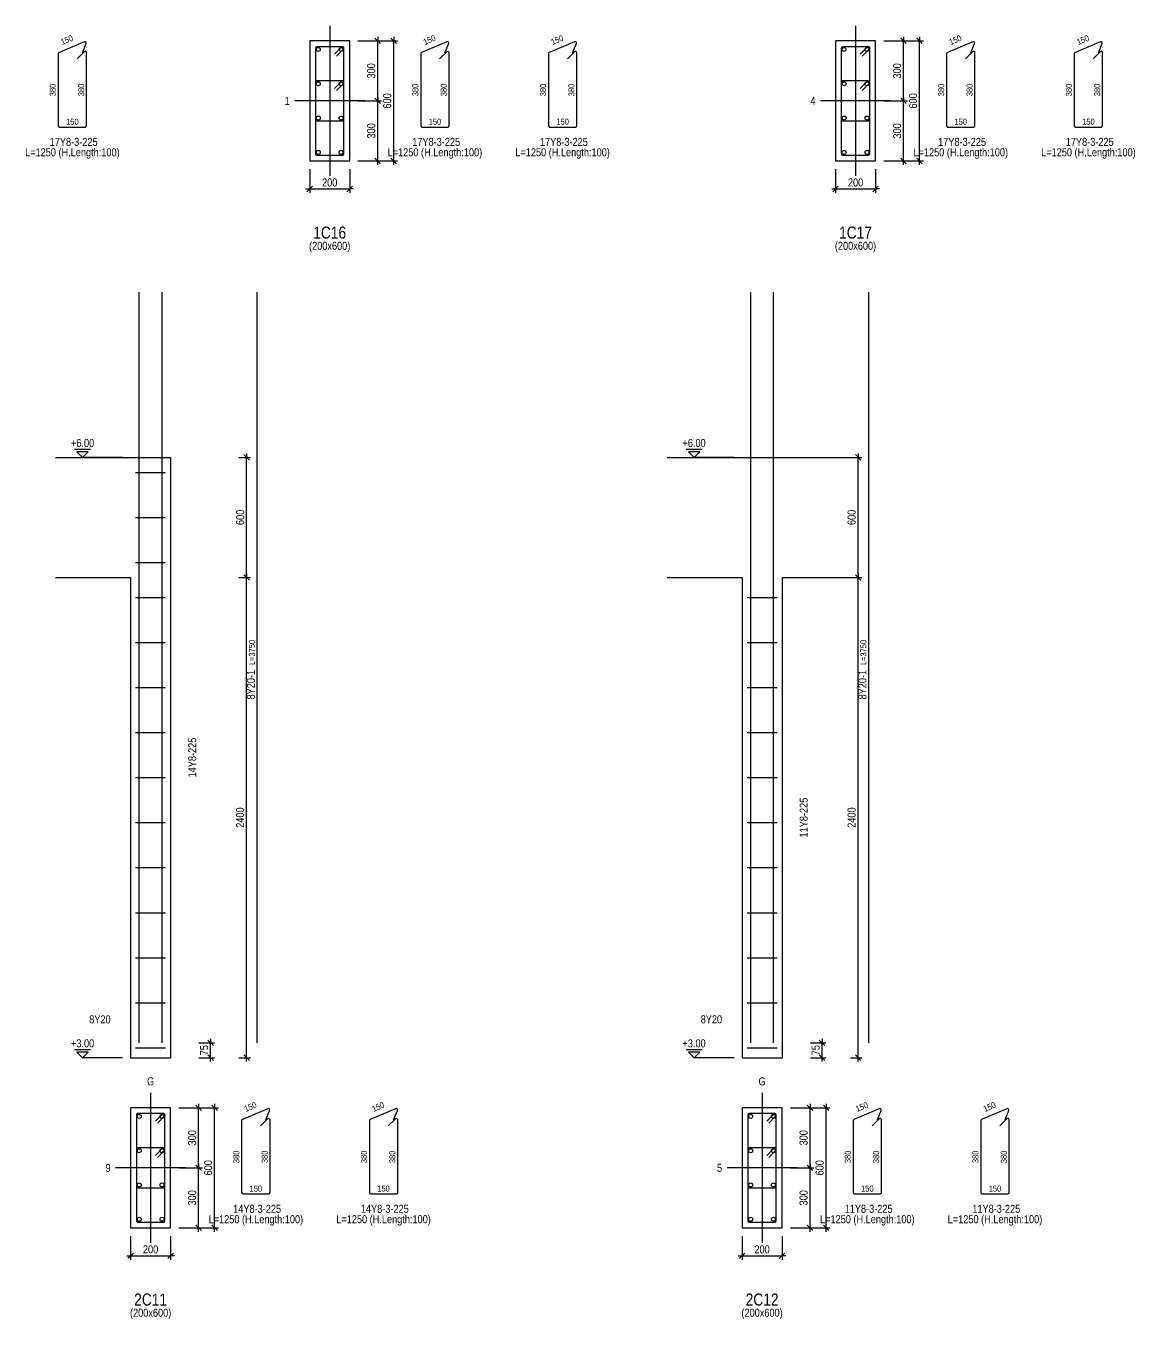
# Model space of a CAD drawing. Extents: x 0 to 206258, y -403073 to 0.
# Drawn here: x 93887 to 107749, y -114802 to -98647 of the extents above; entities that cross this region are included whole.
import ezdxf
from ezdxf.enums import TextEntityAlignment as Align
from ezdxf.lldxf.tags import DXFTag

# ---------------------------------------------------------------- set-up
doc = ezdxf.new("R2010")
doc.units = 0
doc.header["$LTSCALE"] = 1000
for name, color, linetype in [('Axis Line(Dir 1)', 8, 'CENTER2'), ('Axis Line(Dir 2)', 150, 'CENTER2'), ('Column Line(D)', 1, 'Continuous'), ('Dimension Line', 5, 'Continuous'), ('Dimension Text', 5, 'Continuous'), ('Link Line', 3, 'Continuous'), ('Rebar Label', 6, 'Continuous'), ('Rebar Length Text', 8, 'Continuous'), ('Rebar Line', 7, 'Continuous'), ('Top Rebar Label', 6, 'Continuous'), ('Top Rebar Length Text', 8, 'Continuous'), ('Top Rebar Line', 7, 'Continuous')]:
    doc.layers.add(name, color=color, linetype=linetype)
for name, color, linetype, true_color in [('Column Label(D)', 12, 'Continuous', 0xbd0000), ('Column Size Label (D)', 94, 'Continuous', 0x008100), ('Level Mark Line', 253, 'Continuous', 0x828282), ('Level Mark Text', 253, 'Continuous', 0x828282), ('Link Label', 94, 'Continuous', 0x008100), ('Link Length Text', 94, 'Continuous', 0x008100)]:
    doc.layers.add(name, color=color, linetype=linetype, true_color=true_color)
doc.styles.add('Column Label(D)', font='ARIALN.TTF', dxfattribs={"height": 150})
doc.styles.add('Column Size Label (D)', font='ARIALN.TTF', dxfattribs={"height": 100})
doc.styles.add('Dimension Text', font='ARIALN.TTF', dxfattribs={"height": 100})
doc.styles.add('Level Mark Text', font='ARIALN.TTF', dxfattribs={"height": 100})
doc.styles.add('Link Label', font='ARIALN.TTF', dxfattribs={"height": 100})
doc.styles.add('Link Length Text', font='ARIALN.TTF', dxfattribs={"height": 100})
doc.styles.add('Rebar Label', font='ARIALN.TTF', dxfattribs={"height": 100})
doc.styles.add('Rebar Length Text', font='ARIALN.TTF', dxfattribs={"height": 75})
doc.styles.add('Top Rebar Label', font='ARIALN.TTF', dxfattribs={"height": 100})
doc.styles.add('Top Rebar Length Text', font='ARIALN.TTF', dxfattribs={"height": 75})
tags = doc.linetypes.add('CENTER2', pattern=[1.125, 0.75, -0.125, 0.125, -0.125]).pattern_tags.tags
tags[10:11] = [DXFTag(74, 4), DXFTag(75, 0), DXFTag(340, '0'), DXFTag(46, 0.0), DXFTag(50, 0.0), DXFTag(44, 0.0), DXFTag(45, 0.0)]
tags[8:9] = [DXFTag(74, 4), DXFTag(75, 0), DXFTag(340, '0'), DXFTag(46, 0.0), DXFTag(50, 0.0), DXFTag(44, 0.0), DXFTag(45, 0.0)]
tags[6:7] = [DXFTag(74, 4), DXFTag(75, 0), DXFTag(340, '0'), DXFTag(46, 0.0), DXFTag(50, 0.0), DXFTag(44, 0.0), DXFTag(45, 0.0)]
tags[4:5] = [DXFTag(74, 4), DXFTag(75, 0), DXFTag(340, '0'), DXFTag(46, 0.0), DXFTag(50, 0.0), DXFTag(44, 0.0), DXFTag(45, 0.0)]
doc.dimstyles.new('COLUMNELV', dxfattribs={"dimtxt": 100, "dimasz": 30, "dimexe": 48.3, "dimexo": 103.5, "dimgap": 30, "dimtad": 1, "dimtoh": 1, "dimdec": 1, "dimlfac": 0.4, "dimdsep": 46, "dimtxsty": 'Dimension Text', "dimblk": 'PCDIM_TICK', "dimcen": 0.09, "dimclrd": 5, "dimclre": 5, "dimclrt": 5, "dimadec": 1, "dimazin": 0, "dimtp": 1, "dimtm": 1, "dimtfac": 1, "dimtdec": 4, "dimtofl": 0, "dimtmove": 0, "dimatfit": 3, "dimfxl": 1, "dimtolj": 1, "dimtzin": 0, "dimarcsym": 0})

# ---------------------------------------------------------------- blocks, each defined once
blk = doc.blocks.new('PCDIM_TICK')
at = {"layer": 'Dimension Line', "color": 0, "transparency": 33554687}
for p, q in [((1.15, 1.15), (-1.15, -1.15)), ((1.61, 0), (0, 0))]:
    blk.add_line(p, q, dxfattribs=at)
blk = doc.blocks.new('*U1955')
at = {"layer": 'Dimension Line', "color": 5, "true_color": 0x0000ff, "transparency": 16777216}
for p, q in [((97434, -100438), (97434, -100733)), ((97934, -100438), (97934, -100733)), ((97434, -100684), (97934, -100684))]:
    blk.add_line(p, q, dxfattribs=at)
at = {"layer": 'Dimension Line', "color": 5, "true_color": 0x0000ff, "transparency": 16777216, "xscale": 30, "yscale": 30, "rotation": 180.0000000000004}
blk.add_blockref('PCDIM_TICK', (97434, -100684), dxfattribs=at)
at = {"layer": 'Dimension Line', "color": 5, "true_color": 0x0000ff, "transparency": 16777216, "xscale": 30, "yscale": 30}
blk.add_blockref('PCDIM_TICK', (97934, -100684), dxfattribs=at)
at = {"layer": 'Dimension Line', "color": 5, "true_color": 0x0000ff, "transparency": 16777216, "insert": (97684, -100654), "char_height": 100, "width": 182.77, "attachment_point": 8, "style": 'Dimension Text'}
blk.add_mtext('200', dxfattribs=at)
blk = doc.blocks.new('*U1956')
at = {"layer": 'Dimension Line', "color": 5, "true_color": 0x0000ff, "transparency": 16777216}
for p, q in [((98037, -99584), (98332, -99584)), ((98284, -100334), (98284, -99584)), ((98037, -100334), (98332, -100334))]:
    blk.add_line(p, q, dxfattribs=at)
at = {"layer": 'Dimension Line', "color": 5, "true_color": 0x0000ff, "transparency": 16777216, "xscale": 30, "yscale": 30}
for p, rotation in [((98284, -99584), 89.99999999999447), ((98284, -100334), 269.9999999999834)]:
    blk.add_blockref('PCDIM_TICK', p, dxfattribs=dict(at, rotation=rotation))
at = {"layer": 'Dimension Line', "color": 5, "true_color": 0x0000ff, "transparency": 16777216, "insert": (98254, -99959), "char_height": 100, "width": 181.5, "attachment_point": 8, "rotation": 90, "style": 'Dimension Text'}
blk.add_mtext('300', dxfattribs=at)
blk = doc.blocks.new('*U1957')
at = {"layer": 'Dimension Line', "color": 5, "true_color": 0x0000ff, "transparency": 16777216}
for p, q in [((98037, -98834), (98332, -98834)), ((98284, -99584), (98284, -98834)), ((98037, -99584), (98332, -99584))]:
    blk.add_line(p, q, dxfattribs=at)
at = {"layer": 'Dimension Line', "color": 5, "true_color": 0x0000ff, "transparency": 16777216, "xscale": 30, "yscale": 30}
for p, rotation in [((98284, -98834), 89.99999999999447), ((98284, -99584), 269.9999999999834)]:
    blk.add_blockref('PCDIM_TICK', p, dxfattribs=dict(at, rotation=rotation))
at = {"layer": 'Dimension Line', "color": 5, "true_color": 0x0000ff, "transparency": 16777216, "insert": (98254, -99209), "char_height": 100, "width": 181.5, "attachment_point": 8, "rotation": 90, "style": 'Dimension Text'}
blk.add_mtext('300', dxfattribs=at)
blk = doc.blocks.new('*U1958')
at = {"layer": 'Dimension Line', "color": 5, "true_color": 0x0000ff, "transparency": 16777216}
for p, q in [((98037, -98834), (98532, -98834)), ((98484, -100334), (98484, -98834)), ((98037, -100334), (98532, -100334))]:
    blk.add_line(p, q, dxfattribs=at)
at = {"layer": 'Dimension Line', "color": 5, "true_color": 0x0000ff, "transparency": 16777216, "xscale": 30, "yscale": 30}
for p, rotation in [((98484, -98834), 89.99999999999447), ((98484, -100334), 269.9999999999834)]:
    blk.add_blockref('PCDIM_TICK', p, dxfattribs=dict(at, rotation=rotation))
at = {"layer": 'Dimension Line', "color": 5, "true_color": 0x0000ff, "transparency": 16777216, "insert": (98454, -99584), "char_height": 100, "width": 181.97, "attachment_point": 8, "rotation": 90, "style": 'Dimension Text'}
blk.add_mtext('600', dxfattribs=at)
blk = doc.blocks.new('*U1963')
at = {"layer": 'Dimension Line', "color": 5, "true_color": 0x0000ff, "transparency": 16777216}
for p, q in [((104005, -100438), (104005, -100733)), ((104505, -100438), (104505, -100733)), ((104005, -100684), (104505, -100684))]:
    blk.add_line(p, q, dxfattribs=at)
at = {"layer": 'Dimension Line', "color": 5, "true_color": 0x0000ff, "transparency": 16777216, "xscale": 30, "yscale": 30, "rotation": 180.0000000000004}
blk.add_blockref('PCDIM_TICK', (104005, -100684), dxfattribs=at)
at = {"layer": 'Dimension Line', "color": 5, "true_color": 0x0000ff, "transparency": 16777216, "xscale": 30, "yscale": 30}
blk.add_blockref('PCDIM_TICK', (104505, -100684), dxfattribs=at)
at = {"layer": 'Dimension Line', "color": 5, "true_color": 0x0000ff, "transparency": 16777216, "insert": (104255, -100654), "char_height": 100, "width": 182.77, "attachment_point": 8, "style": 'Dimension Text'}
blk.add_mtext('200', dxfattribs=at)
blk = doc.blocks.new('*U1964')
at = {"layer": 'Dimension Line', "color": 5, "true_color": 0x0000ff, "transparency": 16777216}
for p, q in [((104608, -99584), (104903, -99584)), ((104855, -100334), (104855, -99584)), ((104608, -100334), (104903, -100334))]:
    blk.add_line(p, q, dxfattribs=at)
at = {"layer": 'Dimension Line', "color": 5, "true_color": 0x0000ff, "transparency": 16777216, "xscale": 30, "yscale": 30}
for p, rotation in [((104855, -99584), 89.99999999999447), ((104855, -100334), 269.9999999999834)]:
    blk.add_blockref('PCDIM_TICK', p, dxfattribs=dict(at, rotation=rotation))
at = {"layer": 'Dimension Line', "color": 5, "true_color": 0x0000ff, "transparency": 16777216, "insert": (104825, -99959), "char_height": 100, "width": 181.5, "attachment_point": 8, "rotation": 90, "style": 'Dimension Text'}
blk.add_mtext('300', dxfattribs=at)
blk = doc.blocks.new('*U1965')
at = {"layer": 'Dimension Line', "color": 5, "true_color": 0x0000ff, "transparency": 16777216}
for p, q in [((104608, -98834), (104903, -98834)), ((104855, -99584), (104855, -98834)), ((104608, -99584), (104903, -99584))]:
    blk.add_line(p, q, dxfattribs=at)
at = {"layer": 'Dimension Line', "color": 5, "true_color": 0x0000ff, "transparency": 16777216, "xscale": 30, "yscale": 30}
for p, rotation in [((104855, -98834), 89.99999999999447), ((104855, -99584), 269.9999999999834)]:
    blk.add_blockref('PCDIM_TICK', p, dxfattribs=dict(at, rotation=rotation))
at = {"layer": 'Dimension Line', "color": 5, "true_color": 0x0000ff, "transparency": 16777216, "insert": (104825, -99209), "char_height": 100, "width": 181.5, "attachment_point": 8, "rotation": 90, "style": 'Dimension Text'}
blk.add_mtext('300', dxfattribs=at)
blk = doc.blocks.new('*U1966')
at = {"layer": 'Dimension Line', "color": 5, "true_color": 0x0000ff, "transparency": 16777216}
for p, q in [((104608, -98834), (105103, -98834)), ((105055, -100334), (105055, -98834)), ((104608, -100334), (105103, -100334))]:
    blk.add_line(p, q, dxfattribs=at)
at = {"layer": 'Dimension Line', "color": 5, "true_color": 0x0000ff, "transparency": 16777216, "xscale": 30, "yscale": 30}
for p, rotation in [((105055, -98834), 89.99999999999447), ((105055, -100334), 269.9999999999834)]:
    blk.add_blockref('PCDIM_TICK', p, dxfattribs=dict(at, rotation=rotation))
at = {"layer": 'Dimension Line', "color": 5, "true_color": 0x0000ff, "transparency": 16777216, "insert": (105025, -99584), "char_height": 100, "width": 181.97, "attachment_point": 8, "rotation": 90, "style": 'Dimension Text'}
blk.add_mtext('600', dxfattribs=at)
blk = doc.blocks.new('*U2086')
at = {"layer": 'Dimension Line', "color": 5, "true_color": 0x0000ff, "transparency": 16777216}
for p, q in [((96550, -105537), (96695, -105537)), ((96646, -111537), (96646, -105537)), ((96550, -111537), (96695, -111537))]:
    blk.add_line(p, q, dxfattribs=at)
at = {"layer": 'Dimension Line', "color": 5, "true_color": 0x0000ff, "transparency": 16777216, "xscale": 30, "yscale": 30}
for p, rotation in [((96646, -105537), 89.99999999999447), ((96646, -111537), 269.9999999999834)]:
    blk.add_blockref('PCDIM_TICK', p, dxfattribs=dict(at, rotation=rotation))
at = {"layer": 'Dimension Line', "color": 5, "true_color": 0x0000ff, "transparency": 16777216, "insert": (96616, -108537), "char_height": 100, "width": 247.25, "attachment_point": 8, "rotation": 90, "style": 'Dimension Text'}
blk.add_mtext('2400', dxfattribs=at)
blk = doc.blocks.new('*U2087')
at = {"layer": 'Dimension Line', "color": 5, "true_color": 0x0000ff, "transparency": 16777216}
for p, q in [((96550, -104037), (96695, -104037)), ((96646, -105537), (96646, -104037)), ((96550, -105537), (96695, -105537))]:
    blk.add_line(p, q, dxfattribs=at)
at = {"layer": 'Dimension Line', "color": 5, "true_color": 0x0000ff, "transparency": 16777216, "xscale": 30, "yscale": 30}
for p, rotation in [((96646, -104037), 89.99999999999447), ((96646, -105537), 269.9999999999834)]:
    blk.add_blockref('PCDIM_TICK', p, dxfattribs=dict(at, rotation=rotation))
at = {"layer": 'Dimension Line', "color": 5, "true_color": 0x0000ff, "transparency": 16777216, "insert": (96616, -104787), "char_height": 100, "width": 181.97, "attachment_point": 8, "rotation": 90, "style": 'Dimension Text'}
blk.add_mtext('600', dxfattribs=at)
blk = doc.blocks.new('*U2088')
at = {"layer": 'Dimension Line', "color": 5, "true_color": 0x0000ff, "transparency": 16777216}
for p, q in [((96050, -111350), (96245, -111350)), ((96196, -111537), (96196, -111350)), ((96050, -111537), (96245, -111537))]:
    blk.add_line(p, q, dxfattribs=at)
at = {"layer": 'Dimension Line', "color": 5, "true_color": 0x0000ff, "transparency": 16777216, "xscale": 30, "yscale": 30}
for p, rotation in [((96196, -111350), 89.99999999999447), ((96196, -111537), 269.9999999999834)]:
    blk.add_blockref('PCDIM_TICK', p, dxfattribs=dict(at, rotation=rotation))
at = {"layer": 'Dimension Line', "color": 5, "true_color": 0x0000ff, "transparency": 16777216, "insert": (96166, -111443), "char_height": 100, "width": 117.23, "attachment_point": 8, "rotation": 90, "style": 'Dimension Text'}
blk.add_mtext('75', dxfattribs=at)
blk = doc.blocks.new('*U2089')
at = {"layer": 'Dimension Line', "color": 5, "true_color": 0x0000ff, "transparency": 16777216}
for p, q in [((95196, -113766), (95196, -114061)), ((95696, -113766), (95696, -114061)), ((95196, -114012), (95696, -114012))]:
    blk.add_line(p, q, dxfattribs=at)
at = {"layer": 'Dimension Line', "color": 5, "true_color": 0x0000ff, "transparency": 16777216, "xscale": 30, "yscale": 30, "rotation": 180.0000000000004}
blk.add_blockref('PCDIM_TICK', (95196, -114012), dxfattribs=at)
at = {"layer": 'Dimension Line', "color": 5, "true_color": 0x0000ff, "transparency": 16777216, "xscale": 30, "yscale": 30}
blk.add_blockref('PCDIM_TICK', (95696, -114012), dxfattribs=at)
at = {"layer": 'Dimension Line', "color": 5, "true_color": 0x0000ff, "transparency": 16777216, "insert": (95446, -113982), "char_height": 100, "width": 182.77, "attachment_point": 8, "style": 'Dimension Text'}
blk.add_mtext('200', dxfattribs=at)
blk = doc.blocks.new('*U2090')
at = {"layer": 'Dimension Line', "color": 5, "true_color": 0x0000ff, "transparency": 16777216}
for p, q in [((95800, -112912), (96095, -112912)), ((96046, -113662), (96046, -112912)), ((95800, -113662), (96095, -113662))]:
    blk.add_line(p, q, dxfattribs=at)
at = {"layer": 'Dimension Line', "color": 5, "true_color": 0x0000ff, "transparency": 16777216, "xscale": 30, "yscale": 30}
for p, rotation in [((96046, -112912), 89.99999999999447), ((96046, -113662), 269.9999999999834)]:
    blk.add_blockref('PCDIM_TICK', p, dxfattribs=dict(at, rotation=rotation))
at = {"layer": 'Dimension Line', "color": 5, "true_color": 0x0000ff, "transparency": 16777216, "insert": (96016, -113287), "char_height": 100, "width": 181.5, "attachment_point": 8, "rotation": 90, "style": 'Dimension Text'}
blk.add_mtext('300', dxfattribs=at)
blk = doc.blocks.new('*U2091')
at = {"layer": 'Dimension Line', "color": 5, "true_color": 0x0000ff, "transparency": 16777216}
for p, q in [((95800, -112162), (96095, -112162)), ((96046, -112912), (96046, -112162)), ((95800, -112912), (96095, -112912))]:
    blk.add_line(p, q, dxfattribs=at)
at = {"layer": 'Dimension Line', "color": 5, "true_color": 0x0000ff, "transparency": 16777216, "xscale": 30, "yscale": 30}
for p, rotation in [((96046, -112162), 89.99999999999447), ((96046, -112912), 269.9999999999834)]:
    blk.add_blockref('PCDIM_TICK', p, dxfattribs=dict(at, rotation=rotation))
at = {"layer": 'Dimension Line', "color": 5, "true_color": 0x0000ff, "transparency": 16777216, "insert": (96016, -112537), "char_height": 100, "width": 181.5, "attachment_point": 8, "rotation": 90, "style": 'Dimension Text'}
blk.add_mtext('300', dxfattribs=at)
blk = doc.blocks.new('*U2092')
at = {"layer": 'Dimension Line', "color": 5, "true_color": 0x0000ff, "transparency": 16777216}
for p, q in [((95800, -112162), (96295, -112162)), ((96246, -113662), (96246, -112162)), ((95800, -113662), (96295, -113662))]:
    blk.add_line(p, q, dxfattribs=at)
at = {"layer": 'Dimension Line', "color": 5, "true_color": 0x0000ff, "transparency": 16777216, "xscale": 30, "yscale": 30}
for p, rotation in [((96246, -112162), 89.99999999999447), ((96246, -113662), 269.9999999999834)]:
    blk.add_blockref('PCDIM_TICK', p, dxfattribs=dict(at, rotation=rotation))
at = {"layer": 'Dimension Line', "color": 5, "true_color": 0x0000ff, "transparency": 16777216, "insert": (96216, -112912), "char_height": 100, "width": 181.97, "attachment_point": 8, "rotation": 90, "style": 'Dimension Text'}
blk.add_mtext('600', dxfattribs=at)
blk = doc.blocks.new('*U2093')
at = {"layer": 'Dimension Line', "color": 5, "true_color": 0x0000ff, "transparency": 16777216}
for p, q in [((104191, -105537), (104335, -105537)), ((104287, -111537), (104287, -105537)), ((104191, -111537), (104335, -111537))]:
    blk.add_line(p, q, dxfattribs=at)
at = {"layer": 'Dimension Line', "color": 5, "true_color": 0x0000ff, "transparency": 16777216, "xscale": 30, "yscale": 30}
for p, rotation in [((104287, -105537), 89.99999999999447), ((104287, -111537), 269.9999999999834)]:
    blk.add_blockref('PCDIM_TICK', p, dxfattribs=dict(at, rotation=rotation))
at = {"layer": 'Dimension Line', "color": 5, "true_color": 0x0000ff, "transparency": 16777216, "insert": (104257, -108537), "char_height": 100, "width": 247.25, "attachment_point": 8, "rotation": 90, "style": 'Dimension Text'}
blk.add_mtext('2400', dxfattribs=at)
blk = doc.blocks.new('*U2094')
at = {"layer": 'Dimension Line', "color": 5, "true_color": 0x0000ff, "transparency": 16777216}
for p, q in [((104191, -104037), (104335, -104037)), ((104287, -105537), (104287, -104037)), ((104191, -105537), (104335, -105537))]:
    blk.add_line(p, q, dxfattribs=at)
at = {"layer": 'Dimension Line', "color": 5, "true_color": 0x0000ff, "transparency": 16777216, "xscale": 30, "yscale": 30}
for p, rotation in [((104287, -104037), 89.99999999999447), ((104287, -105537), 269.9999999999834)]:
    blk.add_blockref('PCDIM_TICK', p, dxfattribs=dict(at, rotation=rotation))
at = {"layer": 'Dimension Line', "color": 5, "true_color": 0x0000ff, "transparency": 16777216, "insert": (104257, -104787), "char_height": 100, "width": 181.97, "attachment_point": 8, "rotation": 90, "style": 'Dimension Text'}
blk.add_mtext('600', dxfattribs=at)
blk = doc.blocks.new('*U2095')
at = {"layer": 'Dimension Line', "color": 5, "true_color": 0x0000ff, "transparency": 16777216}
for p, q in [((103691, -111350), (103885, -111350)), ((103837, -111537), (103837, -111350)), ((103691, -111537), (103885, -111537))]:
    blk.add_line(p, q, dxfattribs=at)
at = {"layer": 'Dimension Line', "color": 5, "true_color": 0x0000ff, "transparency": 16777216, "xscale": 30, "yscale": 30}
for p, rotation in [((103837, -111350), 89.99999999999447), ((103837, -111537), 269.9999999999834)]:
    blk.add_blockref('PCDIM_TICK', p, dxfattribs=dict(at, rotation=rotation))
at = {"layer": 'Dimension Line', "color": 5, "true_color": 0x0000ff, "transparency": 16777216, "insert": (103807, -111443), "char_height": 100, "width": 117.23, "attachment_point": 8, "rotation": 90, "style": 'Dimension Text'}
blk.add_mtext('75', dxfattribs=at)
blk = doc.blocks.new('*U2096')
at = {"layer": 'Dimension Line', "color": 5, "true_color": 0x0000ff, "transparency": 16777216}
for p, q in [((102837, -113766), (102837, -114061)), ((103337, -113766), (103337, -114061)), ((102837, -114012), (103337, -114012))]:
    blk.add_line(p, q, dxfattribs=at)
at = {"layer": 'Dimension Line', "color": 5, "true_color": 0x0000ff, "transparency": 16777216, "xscale": 30, "yscale": 30, "rotation": 180.0000000000004}
blk.add_blockref('PCDIM_TICK', (102837, -114012), dxfattribs=at)
at = {"layer": 'Dimension Line', "color": 5, "true_color": 0x0000ff, "transparency": 16777216, "xscale": 30, "yscale": 30}
blk.add_blockref('PCDIM_TICK', (103337, -114012), dxfattribs=at)
at = {"layer": 'Dimension Line', "color": 5, "true_color": 0x0000ff, "transparency": 16777216, "insert": (103087, -113982), "char_height": 100, "width": 182.77, "attachment_point": 8, "style": 'Dimension Text'}
blk.add_mtext('200', dxfattribs=at)
blk = doc.blocks.new('*U2097')
at = {"layer": 'Dimension Line', "color": 5, "true_color": 0x0000ff, "transparency": 16777216}
for p, q in [((103441, -112912), (103735, -112912)), ((103687, -113662), (103687, -112912)), ((103441, -113662), (103735, -113662))]:
    blk.add_line(p, q, dxfattribs=at)
at = {"layer": 'Dimension Line', "color": 5, "true_color": 0x0000ff, "transparency": 16777216, "xscale": 30, "yscale": 30}
for p, rotation in [((103687, -112912), 89.99999999999447), ((103687, -113662), 269.9999999999834)]:
    blk.add_blockref('PCDIM_TICK', p, dxfattribs=dict(at, rotation=rotation))
at = {"layer": 'Dimension Line', "color": 5, "true_color": 0x0000ff, "transparency": 16777216, "insert": (103657, -113287), "char_height": 100, "width": 181.5, "attachment_point": 8, "rotation": 90, "style": 'Dimension Text'}
blk.add_mtext('300', dxfattribs=at)
blk = doc.blocks.new('*U2098')
at = {"layer": 'Dimension Line', "color": 5, "true_color": 0x0000ff, "transparency": 16777216}
for p, q in [((103441, -112162), (103735, -112162)), ((103687, -112912), (103687, -112162)), ((103441, -112912), (103735, -112912))]:
    blk.add_line(p, q, dxfattribs=at)
at = {"layer": 'Dimension Line', "color": 5, "true_color": 0x0000ff, "transparency": 16777216, "xscale": 30, "yscale": 30}
for p, rotation in [((103687, -112162), 89.99999999999447), ((103687, -112912), 269.9999999999834)]:
    blk.add_blockref('PCDIM_TICK', p, dxfattribs=dict(at, rotation=rotation))
at = {"layer": 'Dimension Line', "color": 5, "true_color": 0x0000ff, "transparency": 16777216, "insert": (103657, -112537), "char_height": 100, "width": 181.5, "attachment_point": 8, "rotation": 90, "style": 'Dimension Text'}
blk.add_mtext('300', dxfattribs=at)
blk = doc.blocks.new('*U2099')
at = {"layer": 'Dimension Line', "color": 5, "true_color": 0x0000ff, "transparency": 16777216}
for p, q in [((103441, -112162), (103935, -112162)), ((103887, -113662), (103887, -112162)), ((103441, -113662), (103935, -113662))]:
    blk.add_line(p, q, dxfattribs=at)
at = {"layer": 'Dimension Line', "color": 5, "true_color": 0x0000ff, "transparency": 16777216, "xscale": 30, "yscale": 30}
for p, rotation in [((103887, -112162), 89.99999999999447), ((103887, -113662), 269.9999999999834)]:
    blk.add_blockref('PCDIM_TICK', p, dxfattribs=dict(at, rotation=rotation))
at = {"layer": 'Dimension Line', "color": 5, "true_color": 0x0000ff, "transparency": 16777216, "insert": (103857, -112912), "char_height": 100, "width": 181.97, "attachment_point": 8, "rotation": 90, "style": 'Dimension Text'}
blk.add_mtext('600', dxfattribs=at)

msp = doc.modelspace()

# ---------------------------------------------------------------- linework, layer by layer
at = {"layer": 'Axis Line(Dir 1)', "transparency": 33554687}
for points in [[(98121.292, -99584.207), (97246.292, -99584.207)], [(104692.177, -99584.207), (103817.177, -99584.207)], [(95883.745, -112912.222), (95008.745, -112912.222)], [(103524.63, -112912.222), (102649.63, -112912.222)]]:
    msp.add_lwpolyline(points, dxfattribs=at)
at = {"layer": 'Axis Line(Dir 2)', "transparency": 33554687}
for points in [[(97683.792, -98646.707), (97683.792, -100521.707)], [(104254.677, -98646.707), (104254.677, -100521.707)], [(95446.245, -111974.722), (95446.245, -113849.722)], [(103087.13, -111974.722), (103087.13, -113849.722)]]:
    msp.add_lwpolyline(points, dxfattribs=at)
at = {"layer": 'Column Line(D)', "transparency": 33554687}
for points in [[(97433.792, -100334.207), (97933.792, -100334.207), (97933.792, -98834.207), (97433.792, -98834.207)], [(104004.677, -100334.207), (104504.677, -100334.207), (104504.677, -98834.207), (104004.677, -98834.207)], [(95196.245, -113662.222), (95696.245, -113662.222), (95696.245, -112162.222), (95196.245, -112162.222)], [(102837.13, -113662.222), (103337.13, -113662.222), (103337.13, -112162.222), (102837.13, -112162.222)]]:
    msp.add_lwpolyline(points, close=True, dxfattribs=at)
for points in [[(94258.745, -104037.222), (95196.245, -104037.222)], [(95196.245, -104037.222), (95696.245, -104037.222)], [(95696.245, -104037.222), (95696.245, -111537.222)], [(101899.63, -104037.222), (102837.13, -104037.222)], [(102837.13, -104037.222), (103337.13, -104037.222)], [(103337.13, -104037.222), (104274.63, -104037.222)], [(94258.745, -105537.222), (95196.245, -105537.222)], [(95196.245, -105537.222), (95196.245, -111537.222)], [(101899.63, -105537.222), (102837.13, -105537.222)], [(102837.13, -105537.222), (102837.13, -111537.222)], [(103337.13, -105537.222), (104274.63, -105537.222)], [(103337.13, -105537.222), (103337.13, -111537.222)], [(95196.245, -111537.222), (95696.245, -111537.222)], [(102837.13, -111537.222), (103337.13, -111537.222)]]:
    msp.add_lwpolyline(points, dxfattribs=at)
at = {"layer": 'Level Mark Line', "transparency": 33554687}
for points in [[(94696.245, -103937.222), (94496.245, -103937.222)], [(94596.245, -104037.222), (94666.956, -103966.511), (94525.535, -103966.511), (94596.245, -104037.222)], [(95096.245, -104037.222), (94596.245, -104037.222)], [(102337.13, -103937.222), (102137.13, -103937.222)], [(102237.13, -104037.222), (102307.841, -103966.511), (102166.42, -103966.511), (102237.13, -104037.222)], [(102737.13, -104037.222), (102237.13, -104037.222)], [(94696.245, -111437.222), (94496.245, -111437.222)], [(94596.245, -111537.222), (94666.956, -111466.511), (94525.535, -111466.511), (94596.245, -111537.222)], [(102337.13, -111437.222), (102137.13, -111437.222)], [(102237.13, -111537.222), (102307.841, -111466.511), (102166.42, -111466.511), (102237.13, -111537.222)], [(95096.245, -111537.222), (94596.245, -111537.222)], [(102737.13, -111537.222), (102237.13, -111537.222)]]:
    msp.add_lwpolyline(points, dxfattribs=at)
at = {"layer": 'Link Line', "transparency": 33554687}
for p, q in [((95258.745, -104224.722), (95633.745, -104224.722)), ((95258.745, -104787.222), (95633.745, -104787.222)), ((95258.745, -105349.722), (95633.745, -105349.722)), ((95258.745, -105787.222), (95633.745, -105787.222)), ((102899.63, -105787.222), (103274.63, -105787.222)), ((95258.745, -106349.722), (95633.745, -106349.722)), ((102899.63, -106349.722), (103274.63, -106349.722)), ((95258.745, -106912.222), (95633.745, -106912.222)), ((102899.63, -106912.222), (103274.63, -106912.222)), ((95258.745, -107474.722), (95633.745, -107474.722)), ((102899.63, -107474.722), (103274.63, -107474.722)), ((95258.745, -108037.222), (95633.745, -108037.222)), ((102899.63, -108037.222), (103274.63, -108037.222)), ((95258.745, -108599.722), (95633.745, -108599.722)), ((102899.63, -108599.722), (103274.63, -108599.722)), ((95258.745, -109162.222), (95633.745, -109162.222)), ((102899.63, -109162.222), (103274.63, -109162.222)), ((95258.745, -109724.722), (95633.745, -109724.722)), ((102899.63, -109724.722), (103274.63, -109724.722)), ((95258.745, -110287.222), (95633.745, -110287.222)), ((102899.63, -110287.222), (103274.63, -110287.222)), ((95258.745, -110849.722), (95633.745, -110849.722)), ((102899.63, -110849.722), (103274.63, -110849.722)), ((95258.745, -111412.222), (95633.745, -111412.222)), ((102899.63, -111412.222), (103274.63, -111412.222))]:
    msp.add_line(p, q, dxfattribs=at)
for points in [[(94594.014, -98984.558), (94641.031, -98868.737, 0.668178638), (94618.004, -98846.035), (94301.686, -98979.691, 0.301414294), (94290.997, -98995.811), (94290.997, -99893.374, 0.414213562), (94308.497, -99910.874), (94628.497, -99910.874, 0.414213562), (94645.997, -99893.374), (94645.997, -98984.207, 0.668178638), (94616.123, -98971.833), (94527.735, -99060.221)], [(99124.309, -98984.558), (99171.325, -98868.737, 0.668178638), (99148.299, -98846.035), (98831.981, -98979.69, 0.301414294), (98821.292, -98995.81), (98821.292, -99893.373, 0.414213562), (98838.792, -99910.873), (99158.792, -99910.873, 0.414213562), (99176.292, -99893.373), (99176.292, -98984.207, 0.668178638), (99146.418, -98971.832), (99058.03, -99060.221)], [(100719.899, -98984.558), (100766.915, -98868.737, 0.668178638), (100743.889, -98846.035), (100427.571, -98979.691, 0.301414294), (100416.882, -98995.811), (100416.882, -99893.374, 0.414213562), (100434.382, -99910.874), (100754.382, -99910.874, 0.414213562), (100771.882, -99893.374), (100771.882, -98984.207, 0.668178638), (100742.008, -98971.833), (100653.619, -99060.221)], [(105695.194, -98984.558), (105742.21, -98868.737, 0.668178638), (105719.184, -98846.035), (105402.866, -98979.69, 0.301414294), (105392.177, -98995.81), (105392.177, -99893.373, 0.414213562), (105409.677, -99910.873), (105729.677, -99910.873, 0.414213562), (105747.177, -99893.373), (105747.177, -98984.207, 0.668178638), (105717.303, -98971.832), (105628.914, -99060.221)], [(107290.784, -98984.558), (107337.8, -98868.737, 0.668178638), (107314.774, -98846.035), (106998.456, -98979.691, 0.301414294), (106987.767, -98995.811), (106987.767, -99893.374, 0.414213562), (107005.267, -99910.874), (107325.267, -99910.874, 0.414213562), (107342.767, -99893.374), (107342.767, -98984.207, 0.668178638), (107312.893, -98971.833), (107224.504, -99060.221)], [(97767.778, -99024.969), (97856.167, -98936.581, 0.668178638), (97843.792, -98906.707), (97523.792, -98906.707, 0.414213562), (97506.292, -98924.207), (97506.292, -99815.873, 0.414213562), (97523.792, -99833.373), (97843.792, -99833.373, 0.414213562), (97861.292, -99815.873), (97861.292, -98924.207, 0.668178638), (97831.418, -98911.832), (97743.03, -99000.221)], [(104338.663, -99024.969), (104427.052, -98936.581, 0.668178638), (104414.677, -98906.707), (104094.677, -98906.707, 0.414213562), (104077.177, -98924.207), (104077.177, -99815.873, 0.414213562), (104094.677, -99833.373), (104414.677, -99833.373, 0.414213562), (104432.177, -99815.873), (104432.177, -98924.207, 0.668178638), (104402.303, -98911.832), (104313.914, -99000.221)], [(97767.778, -99453.303), (97856.167, -99364.914, 0.668178638), (97843.792, -99335.04), (97523.792, -99335.04, 0.414213562), (97506.292, -99352.54), (97506.292, -100244.207, 0.414213562), (97523.792, -100261.707), (97843.792, -100261.707, 0.414213562), (97861.292, -100244.207), (97861.292, -99352.54, 0.668178638), (97831.418, -99340.166), (97743.03, -99428.554)], [(104338.663, -99453.303), (104427.052, -99364.914, 0.668178638), (104414.677, -99335.04), (104094.677, -99335.04, 0.414213562), (104077.177, -99352.54), (104077.177, -100244.207, 0.414213562), (104094.677, -100261.707), (104414.677, -100261.707, 0.414213562), (104432.177, -100244.207), (104432.177, -99352.54, 0.668178638), (104402.303, -99340.166), (104313.914, -99428.554)], [(95530.232, -112352.985), (95618.62, -112264.596, 0.668178638), (95606.245, -112234.722), (95286.245, -112234.722, 0.414213562), (95268.745, -112252.222), (95268.745, -113143.889, 0.414213562), (95286.245, -113161.389), (95606.245, -113161.389, 0.414213562), (95623.745, -113143.889), (95623.745, -112252.222, 0.668178638), (95593.871, -112239.848), (95505.483, -112328.236)], [(96886.762, -112312.573), (96933.779, -112196.752, 0.668178638), (96910.752, -112174.05), (96594.434, -112307.706, 0.301414294), (96583.745, -112323.826), (96583.745, -113221.389, 0.414213562), (96601.245, -113238.889), (96921.245, -113238.889, 0.414213562), (96938.745, -113221.389), (96938.745, -112312.222, 0.668178638), (96908.871, -112299.848), (96820.483, -112388.236)], [(98482.352, -112312.574), (98529.368, -112196.753, 0.668178638), (98506.342, -112174.05), (98190.024, -112307.706, 0.301414294), (98179.335, -112323.826), (98179.335, -113221.389, 0.414213562), (98196.835, -113238.889), (98516.835, -113238.889, 0.414213562), (98534.335, -113221.389), (98534.335, -112312.222, 0.668178638), (98504.461, -112299.848), (98416.073, -112388.236)], [(103171.116, -112352.985), (103259.505, -112264.596, 0.668178638), (103247.13, -112234.722), (102927.13, -112234.722, 0.414213562), (102909.63, -112252.222), (102909.63, -113143.889, 0.414213562), (102927.13, -113161.389), (103247.13, -113161.389, 0.414213562), (103264.63, -113143.889), (103264.63, -112252.222, 0.668178638), (103234.756, -112239.848), (103146.368, -112328.236)], [(104527.647, -112312.573), (104574.663, -112196.752, 0.668178638), (104551.637, -112174.05), (104235.319, -112307.706, 0.301414294), (104224.63, -112323.826), (104224.63, -113221.389, 0.414213562), (104242.13, -113238.889), (104562.13, -113238.889, 0.414213562), (104579.63, -113221.389), (104579.63, -112312.222, 0.668178638), (104549.756, -112299.848), (104461.368, -112388.236)], [(106123.237, -112312.574), (106170.253, -112196.753, 0.668178638), (106147.227, -112174.05), (105830.909, -112307.706, 0.301414294), (105820.22, -112323.826), (105820.22, -113221.389, 0.414213562), (105837.72, -113238.889), (106157.72, -113238.889, 0.414213562), (106175.22, -113221.389), (106175.22, -112312.222, 0.668178638), (106145.346, -112299.848), (106056.957, -112388.236)], [(95530.232, -112781.318), (95618.62, -112692.93, 0.668178638), (95606.245, -112663.055), (95286.245, -112663.055, 0.414213562), (95268.745, -112680.555), (95268.745, -113572.222, 0.414213562), (95286.245, -113589.722), (95606.245, -113589.722, 0.414213562), (95623.745, -113572.222), (95623.745, -112680.555, 0.668178638), (95593.871, -112668.181), (95505.483, -112756.569)], [(103171.116, -112781.318), (103259.505, -112692.93, 0.668178638), (103247.13, -112663.055), (102927.13, -112663.055, 0.414213562), (102909.63, -112680.555), (102909.63, -113572.222, 0.414213562), (102927.13, -113589.722), (103247.13, -113589.722, 0.414213562), (103264.63, -113572.222), (103264.63, -112680.555, 0.668178638), (103234.756, -112668.181), (103146.368, -112756.569)]]:
    msp.add_lwpolyline(points, format="xyb", dxfattribs=at)
at = {"layer": 'Rebar Line', "transparency": 33554687}
for centre in [(97541.292, -98941.707), (97826.292, -98941.707), (104112.177, -98941.707), (104397.177, -98941.707), (97541.292, -99370.04), (97826.292, -99370.04), (104112.177, -99370.04), (104397.177, -99370.04), (97541.292, -99798.373), (97826.292, -99798.373), (104112.177, -99798.373), (104397.177, -99798.373), (97541.292, -100226.707), (97826.292, -100226.707), (104112.177, -100226.707), (104397.177, -100226.707), (95303.745, -112269.722), (95588.745, -112269.722), (102944.63, -112269.722), (103229.63, -112269.722), (95303.745, -112698.055), (95588.745, -112698.055), (102944.63, -112698.055), (103229.63, -112698.055), (95303.745, -113126.389), (95588.745, -113126.389), (102944.63, -113126.389), (103229.63, -113126.389), (95303.745, -113554.722), (95588.745, -113554.722), (102944.63, -113554.722), (103229.63, -113554.722)]:
    msp.add_circle(centre, 25, dxfattribs=at)
at = {"layer": 'Top Rebar Line', "transparency": 33554687}
for points in [[(95303.745, -111349.722), (95303.745, -101974.722)], [(95588.745, -111349.722), (95588.745, -101974.722)], [(96779.598, -111349.722), (96779.598, -101974.722)], [(102944.63, -111349.722), (102944.63, -101974.722)], [(103229.63, -111349.722), (103229.63, -101974.722)], [(104420.483, -111349.722), (104420.483, -101974.722)]]:
    msp.add_lwpolyline(points, dxfattribs=at)

# ---------------------------------------------------------------- texts
at = {"layer": 'Column Label(D)', "transparency": 33554687, "style": 'Column Label(D)'}
for s, p in [('1C16', (97683.792, -101154.207)), ('1C17', (104254.677, -101154.207)), ('2C11', (95446.245, -114482.222)), ('2C12', (103087.13, -114482.222))]:
    msp.add_text(s, height=150, dxfattribs=at).set_placement(p, align=Align.TOP_CENTER)
at = {"layer": 'Column Size Label (D)', "transparency": 33554687, "style": 'Column Size Label (D)'}
for p in [(97683.792, -101344.207), (104254.677, -101344.207), (95446.245, -114672.222), (103087.13, -114672.222)]:
    msp.add_text('(200x600)', height=100, dxfattribs=at).set_placement(p, align=Align.TOP_CENTER)
at = {"layer": 'Dimension Text', "transparency": 33554687, "style": 'Dimension Text'}
for s, p in [('1', (97183.792, -99584.207)), ('4', (103754.677, -99584.207)), ('9', (94946.245, -112912.222)), ('5', (102587.13, -112912.222))]:
    msp.add_text(s, height=100, dxfattribs=at).set_placement(p, align=Align.MIDDLE_RIGHT)
for p in [(95446.245, -111912.222), (103087.13, -111912.222)]:
    msp.add_text('G', height=100, dxfattribs=at).set_placement(p, align=Align.BOTTOM_CENTER)
at = {"layer": 'Level Mark Text', "transparency": 33554687, "style": 'Level Mark Text'}
for s, p in [('+6.00', (94596.245, -103937.222)), ('+6.00', (102237.13, -103937.222)), ('+3.00', (94596.245, -111437.222)), ('+3.00', (102237.13, -111437.222))]:
    msp.add_text(s, height=100, dxfattribs=at).set_placement(p, align=Align.BOTTOM_CENTER)
at = {"layer": 'Link Label', "transparency": 33554687, "style": 'Link Label'}
for s, p in [(' 17Y8-3-225', (94468.497, -100145.874)), (' 17Y8-3-225', (98998.792, -100145.873)), (' 17Y8-3-225', (100594.382, -100145.874)), (' 17Y8-3-225', (105569.677, -100145.873)), (' 17Y8-3-225', (107165.267, -100145.874)), (' 14Y8-3-225', (96761.245, -113473.889)), (' 14Y8-3-225', (98356.835, -113473.889)), (' 11Y8-3-225', (104402.13, -113473.889)), (' 11Y8-3-225', (105997.72, -113473.889))]:
    msp.add_text(s, height=100, dxfattribs=at).set_placement(p, align=Align.CENTER)
at = {"layer": 'Link Length Text', "transparency": 33554687, "style": 'Link Length Text'}
for p in [(94468.497, -100275.874), (98998.792, -100275.873), (100594.382, -100275.874), (105569.677, -100275.873), (107165.267, -100275.874), (96761.245, -113603.889), (98356.835, -113603.889), (104402.13, -113603.889), (105997.72, -113603.889)]:
    msp.add_text('L=1250 (H.Length:100)', height=100, dxfattribs=at).set_placement(p, align=Align.CENTER)
at = {"layer": 'Rebar Label', "transparency": 33554687, "style": 'Rebar Label'}
for s, p in [('14Y8-225', (96046.245, -107787.222)), ('11Y8-225', (103687.13, -108537.222))]:
    msp.add_text(s, height=100, rotation=90, dxfattribs=at).set_placement(p, align=Align.BOTTOM_CENTER)
at = {"layer": 'Rebar Length Text', "transparency": 33554687, "style": 'Rebar Length Text'}
for s, rotation, p in [('150', 22.9057699, (94414.719, -98856.93)), ('150', 22.9057699, (98945.014, -98856.93)), ('150', 22.9057699, (100540.603, -98856.93)), ('150', 22.9057699, (105515.898, -98856.93)), ('150', 22.9057699, (107111.488, -98856.93)), ('380', 90, (94260.997, -99447.54)), ('380', 90, (94615.997, -99447.54)), ('380', 90, (98791.292, -99447.54)), ('380', 90, (99146.292, -99447.54)), ('380', 90, (100386.882, -99447.54)), ('380', 90, (100741.882, -99447.54)), ('380', 90, (105362.177, -99447.54)), ('380', 90, (105717.177, -99447.54)), ('380', 90, (106957.767, -99447.54)), ('380', 90, (107312.767, -99447.54)), ('150', 22.9057699, (96707.467, -112184.945)), ('150', 22.9057699, (98303.057, -112184.946)), ('150', 22.9057699, (104348.351, -112184.945)), ('150', 22.9057699, (105943.941, -112184.946)), ('380', 90, (96553.745, -112775.555)), ('380', 90, (96908.745, -112775.555)), ('380', 90, (98149.335, -112775.556)), ('380', 90, (98504.335, -112775.556)), ('380', 90, (104194.63, -112775.555)), ('380', 90, (104549.63, -112775.555)), ('380', 90, (105790.22, -112775.556)), ('380', 90, (106145.22, -112775.556))]:
    msp.add_text(s, height=75, rotation=rotation, dxfattribs=at).set_placement(p, align=Align.CENTER)
for p in [(94468.497, -99880.874), (98998.792, -99880.873), (100594.382, -99880.874), (105569.677, -99880.873), (107165.267, -99880.874), (96761.245, -113208.889), (98356.835, -113208.889), (104402.13, -113208.889), (105997.72, -113208.889)]:
    msp.add_text('150', height=75, dxfattribs=at).set_placement(p, align=Align.CENTER)
at = {"layer": 'Top Rebar Label', "transparency": 33554687, "style": 'Top Rebar Label'}
for p in [(96749.598, -106692.222), (104390.483, -106692.222)]:
    msp.add_text(' 8Y20-1', height=100, rotation=90, dxfattribs=at).set_placement(p, align=Align.RIGHT)
for p in [(94946.245, -111137.222), (102587.13, -111137.222)]:
    msp.add_text(' 8Y20', height=100, dxfattribs=at).set_placement(p, align=Align.BOTTOM_RIGHT)
at = {"layer": 'Top Rebar Length Text', "transparency": 33554687, "style": 'Top Rebar Length Text'}
for p in [(96749.598, -106632.222), (104390.483, -106632.222)]:
    msp.add_text('L=3750', height=75, rotation=90, dxfattribs=at).set_placement(p)

# ---------------------------------------------------------------- dimensions: what is measured, and where the dimension line sits
at = {"layer": 'Dimension Line', "transparency": 33554687}
for p1, p2, distance, picture, middle in [((97933.792, -99584.207), (97933.792, -98834.207), -350, '*U1957', (98283.792, -99209.207)), ((97933.792, -100334.207), (97933.792, -98834.207), -550, '*U1958', (98483.792, -99584.207)), ((104504.677, -99584.207), (104504.677, -98834.207), -350, '*U1965', (104854.677, -99209.207)), ((104504.677, -100334.207), (104504.677, -98834.207), -550, '*U1966', (105054.677, -99584.207)), ((97933.792, -100334.207), (97933.792, -99584.207), -350, '*U1956', (98283.792, -99959.207)), ((104504.677, -100334.207), (104504.677, -99584.207), -350, '*U1964', (104854.677, -99959.207)), ((97433.792, -100334.207), (97933.792, -100334.207), -350, '*U1955', (97683.792, -100684.207)), ((104004.677, -100334.207), (104504.677, -100334.207), -350, '*U1963', (104254.677, -100684.207)), ((96446.245, -105537.222), (96446.245, -104037.222), -200, '*U2087', (96646.245, -104787.222)), ((104087.13, -105537.222), (104087.13, -104037.222), -200, '*U2094', (104287.13, -104787.222)), ((96446.245, -111537.222), (96446.245, -105537.222), -200, '*U2086', (96646.245, -108537.222)), ((104087.13, -111537.222), (104087.13, -105537.222), -200, '*U2093', (104287.13, -108537.222)), ((95946.245, -111537.222), (95946.245, -111349.722), -250, '*U2088', (96196.245, -111443.472)), ((103587.13, -111537.222), (103587.13, -111349.722), -250, '*U2095', (103837.13, -111443.472)), ((95696.245, -112912.222), (95696.245, -112162.222), -350, '*U2091', (96046.245, -112537.222)), ((95696.245, -113662.222), (95696.245, -112162.222), -550, '*U2092', (96246.245, -112912.222)), ((103337.13, -112912.222), (103337.13, -112162.222), -350, '*U2098', (103687.13, -112537.222)), ((103337.13, -113662.222), (103337.13, -112162.222), -550, '*U2099', (103887.13, -112912.222)), ((95696.245, -113662.222), (95696.245, -112912.222), -350, '*U2090', (96046.245, -113287.222)), ((103337.13, -113662.222), (103337.13, -112912.222), -350, '*U2097', (103687.13, -113287.222)), ((95196.245, -113662.222), (95696.245, -113662.222), -350, '*U2089', (95446.245, -114012.222)), ((102837.13, -113662.222), (103337.13, -113662.222), -350, '*U2096', (103087.13, -114012.222))]:
    dim = msp.add_aligned_dim(p1=p1, p2=p2, distance=distance, dimstyle='COLUMNELV', override={"dimscale": 1, "dimtxt": 100, "dimasz": 30, "dimexe": 48.3, "dimexo": 103.5, "dimgap": 30, "dimtad": 1, "dimtih": 0, "dimdec": 1, "dimlfac": 0.4, "dimzin": 8, "dimlunit": 2, "dimpost": '', "dimtxsty": 'Dimension Text', "dimblk": 'PCDIM_TICK', "dimse1": 0, "dimse2": 0, "dimsd2": 0, "dimclrd": 5, "dimclre": 5, "dimclrt": 5, "dimaunit": 0, "dimadec": 1, "dimazin": 0, "dimtol": 0, "dimtp": 1, "dimtm": 1, "dimtmove": 0}, dxfattribs=at)
    dim.commit()
    dim.dimension.update_dxf_attribs({"geometry": picture, "text_midpoint": middle})

doc.saveas('drawing.dxf')
